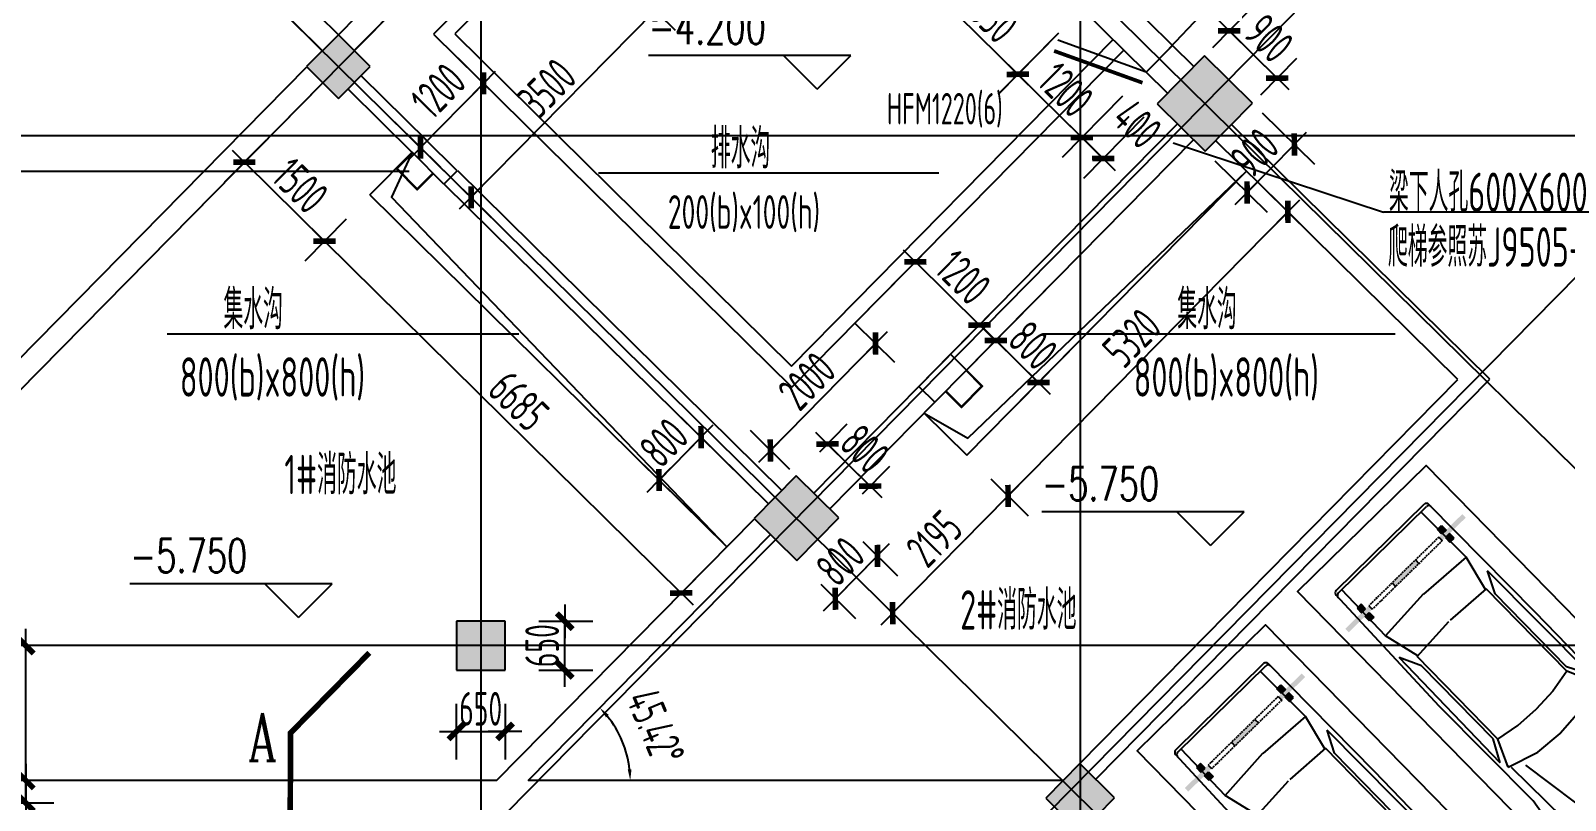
# Model space of a CAD drawing. Extents: x 1596194 to 1987057, y -212608 to 63160.
# Drawn here: x 1647025 to 1667505, y 15548 to 25811 of the extents above; entities that cross this region are included whole.
import ezdxf

# ---------------------------------------------------------------- set-up
doc = ezdxf.new("R2010")
doc.units = 0
doc.header["$LTSCALE"] = 100
doc.header["$MEASUREMENT"] = 0
doc.linetypes.add('DASH', pattern=[0.35, 0.25, -0.1])
doc.layers.get('0').update_dxf_attribs({"linetype": 'CONTINUOUS'})
doc.layers.get('DEFPOINTS').update_dxf_attribs({"linetype": 'CONTINUOUS'})
for name, color, linetype in [('CAR', 8, 'CONTINUOUS'), ('COLUMN', 1, 'CONTINUOUS'), ('DCHJ', 1, 'CONTINUOUS'), ('DOTE', 251, 'CONTINUOUS'), ('PUB_DIM', 3, 'CONTINUOUS'), ('PUB_TEXT', 30, 'CONTINUOUS'), ('SOLID_HATCH', 40, 'CONTINUOUS'), ('WALL', 2, 'CONTINUOUS'), ('WINDOW', 4, 'CONTINUOUS'), ('车位', 8, 'CONTINUOUS')]:
    doc.layers.add(name, color=color, linetype=linetype)
doc.styles.add('_TCH_DIM', font='SIMPLEX', dxfattribs={"bigfont": 'GBCBIG'})
doc.styles.add('_TCH_LABEL', font='COMPLEX', dxfattribs={"bigfont": 'GBCBIG'})
doc.styles.add('DIM', font='', dxfattribs={"width": 0.75})
doc.styles.add('DIM_FONT', font='SYSZ.shx', dxfattribs={"width": 0.7, "bigfont": 'SYFS.shx'})
doc.styles.get('DIM').set_extended_font_data('FangSong_GB2312')
doc.dimstyles.new('ANGL150', dxfattribs={"dimscale": 1.5, "dimtxt": 300, "dimasz": 100, "dimexe": 250, "dimexo": 300, "dimgap": 150, "dimtad": 1, "dimdec": 0, "dimzin": 0, "dimdsep": 46, "dimtxsty": 'DIM_FONT', "dimcen": 0.09, "dimclrt": 7, "dimazin": 2, "dimtfac": 1, "dimtdec": 0, "dimtix": 1, "dimtmove": 2, "dimatfit": 3, "dimfxl": 0, "dimtolj": 1, "dimtzin": 0, "dimarcsym": 0})
doc.dimstyles.new('DIMN150', dxfattribs={"dimscale": 1.5, "dimtxt": 300, "dimasz": 1, "dimexe": 250, "dimexo": 300, "dimgap": 30, "dimtad": 1, "dimdec": 0, "dimzin": 0, "dimdsep": 46, "dimtxsty": 'DIM_FONT', "dimblk": 'ARCHTICK', "dimcen": 0.09, "dimclrt": 7, "dimazin": 2, "dimtfac": 1, "dimtdec": 0, "dimtix": 1, "dimtmove": 2, "dimatfit": 3, "dimldrblk": 'DOT', "dimfxl": 0, "dimtolj": 1, "dimtzin": 0, "dimarcsym": 0})

# ---------------------------------------------------------------- blocks, each defined once
blk = doc.blocks.new('_archtick')
blk.add_line((-150, 0), (150, 0))
at = {"const_width": 50}
blk.add_lwpolyline([(-70, -70), (70, 70)], dxfattribs=at)
blk = doc.blocks.new('*D222')
at = {"layer": 'DEFPOINTS', "color": 0}
for p in [(1658300, 21638), (1658879, 21068), (1657475, 19643)]:
    blk.add_point(p, dxfattribs=at)
at = {"layer": 'PUB_DIM', "color": 0, "lineweight": -2}
for p, q in [((1658559, 21384), (1658033, 21902)), ((1656896, 20214), (1658300, 21638)), ((1657155, 19959), (1656629, 20477))]:
    blk.add_line(p, q, dxfattribs=at)
at = {"layer": 'PUB_DIM', "color": 0, "lineweight": -2, "xscale": 1.5, "yscale": 1.5, "zscale": 1.5}
for p, rotation in [((1658300, 21638), 45.42128490000707), ((1656896, 20214), 225.4212849000071)]:
    blk.add_blockref('_archtick', p, dxfattribs=dict(at, rotation=rotation))
at = {"layer": 'PUB_DIM', "color": 7, "insert": (1657383, 21138), "char_height": 450, "attachment_point": 5, "rotation": 45.4213, "style": 'DIM_FONT'}
blk.add_mtext('\\A1;2000', dxfattribs=at)
blk = doc.blocks.new('_Dot')
at = {"color": 0, "linetype": 'ByBlock', "lineweight": -2}
blk.add_line((-0.5, 0), (-1, 0), dxfattribs=at)
at = {"color": 0, "linetype": 'ByBlock', "const_width": 0.5}
blk.add_lwpolyline([(-0.25, 0, 1), (0.25, 0, 1)], format="xyb", close=True, dxfattribs=at)
blk = doc.blocks.new('*D274')
at = {"layer": 'DEFPOINTS', "color": 0}
for p in [(1659686, 21886), (1657709, 21590), (1658564, 20747)]:
    blk.add_point(p, dxfattribs=at)
at = {"layer": 'PUB_DIM', "color": 0, "lineweight": -2}
for p, q in [((1658025, 21910), (1659094, 22996)), ((1658831, 22728), (1659686, 21886)), ((1658879, 21068), (1659949, 22153))]:
    blk.add_line(p, q, dxfattribs=at)
at = {"layer": 'PUB_DIM', "color": 0, "lineweight": -2, "xscale": 1.5, "yscale": 1.5, "zscale": 1.5}
for p, rotation in [((1658831, 22728), 135.4212849044887), ((1659686, 21886), 315.4212849044887)]:
    blk.add_blockref('_archtick', p, dxfattribs=dict(at, rotation=rotation))
at = {"layer": 'PUB_DIM', "color": 7, "insert": (1659470, 22523), "char_height": 450, "attachment_point": 5, "rotation": 315.4213, "style": 'DIM_FONT'}
blk.add_mtext('\\A1;1200', dxfattribs=at)
blk = doc.blocks.new('*D276')
at = {"layer": 'DEFPOINTS', "color": 0}
for p in [(1652402, 25765), (1653069, 25109), (1651560, 24911)]:
    blk.add_point(p, dxfattribs=at)
at = {"layer": 'PUB_DIM', "color": 0, "lineweight": -2}
for p, q in [((1652723, 25449), (1653336, 24845)), ((1652227, 24254), (1653069, 25109)), ((1651881, 24595), (1652494, 23991))]:
    blk.add_line(p, q, dxfattribs=at)
at = {"layer": 'PUB_DIM', "color": 0, "lineweight": -2, "xscale": 1.5, "yscale": 1.5, "zscale": 1.5}
for p, rotation in [((1653069, 25109), 45.42128490435035), ((1652227, 24254), 225.4212849043503)]:
    blk.add_blockref('_archtick', p, dxfattribs=dict(at, rotation=rotation))
at = {"layer": 'PUB_DIM', "color": 7, "insert": (1652464, 25008), "char_height": 450, "attachment_point": 5, "rotation": 45.4213, "style": 'DIM_FONT'}
blk.add_mtext('\\A1;1200', dxfattribs=at)
blk = doc.blocks.new('*D1428')
at = {"layer": 'DEFPOINTS', "color": 0}
for p in [(1654760, 16924), (1654978, 16166), (1653662, 15810), (1655226, 15810)]:
    blk.add_point(p, dxfattribs=at)
at = {"layer": 'PUB_DIM', "color": 0}
for p, q in [((1654444, 16603), (1654356, 16514)), ((1654776, 15810), (1654651, 15810))]:
    blk.add_line(p, q, dxfattribs=at)
blk.add_arc((1653662, 15810), 1363, 6.3071, 39.1142, dxfattribs=at)
for points in [[(1654702, 16653), (1654739, 16687), (1654619, 16781)], [(1655043, 15961), (1654993, 15959), (1655026, 15810)]]:
    blk.add_solid(points, dxfattribs=at)
at = {"layer": 'PUB_DIM', "color": 7, "insert": (1655365, 16523), "char_height": 450, "attachment_point": 5, "rotation": 292.7106, "style": 'DIM_FONT'}
blk.add_mtext('\\A1;45.42°', dxfattribs=at)
blk = doc.blocks.new('*D506')
at = {"layer": 'DEFPOINTS', "color": 0}
for p in [(1653355, 17935), (1654152, 17935), (1653355, 17285)]:
    blk.add_point(p, dxfattribs=at)
at = {"layer": 'PUB_DIM', "color": 0, "lineweight": -2}
for p, q in [((1653805, 17935), (1654527, 17935)), ((1654152, 17935), (1654152, 17937)), ((1654152, 17285), (1654152, 17935)), ((1653805, 17285), (1654527, 17285)), ((1654152, 17285), (1654152, 17284))]:
    blk.add_line(p, q, dxfattribs=at)
at = {"layer": 'PUB_DIM', "color": 0, "lineweight": -2, "xscale": 1.5, "yscale": 1.5, "zscale": 1.5}
for p, rotation in [((1654152, 17935), 270), ((1654152, 17285), 90)]:
    blk.add_blockref('_archtick', p, dxfattribs=dict(at, rotation=rotation))
at = {"layer": 'PUB_DIM', "color": 7, "insert": (1653850, 17610), "char_height": 450, "attachment_point": 5, "rotation": 90, "style": 'DIM_FONT'}
blk.add_mtext('\\A1;650', dxfattribs=at)
blk = doc.blocks.new('*D507')
at = {"layer": 'DEFPOINTS', "color": 0}
for p in [(1652705, 17285), (1653355, 17285), (1653355, 16466)]:
    blk.add_point(p, dxfattribs=at)
at = {"layer": 'PUB_DIM', "color": 0, "lineweight": -2}
for p, q in [((1652705, 16835), (1652705, 16091)), ((1653355, 16835), (1653355, 16091)), ((1652705, 16466), (1652704, 16466)), ((1652705, 16466), (1653355, 16466)), ((1653355, 16466), (1653357, 16466))]:
    blk.add_line(p, q, dxfattribs=at)
at = {"layer": 'PUB_DIM', "color": 0, "lineweight": -2, "xscale": 1.5, "yscale": 1.5, "zscale": 1.5}
blk.add_blockref('_archtick', (1652705, 16466), dxfattribs=at)
at = {"layer": 'PUB_DIM', "color": 0, "lineweight": -2, "xscale": 1.5, "yscale": 1.5, "zscale": 1.5, "rotation": 180}
blk.add_blockref('_archtick', (1653355, 16466), dxfattribs=at)
at = {"layer": 'PUB_DIM', "color": 7, "insert": (1653030, 16768), "char_height": 450, "attachment_point": 5, "style": 'DIM_FONT'}
blk.add_mtext('\\A1;650', dxfattribs=at)
blk = doc.blocks.new('*D508')
at = {"layer": 'DEFPOINTS', "color": 0}
for p in [(1657810, 19314), (1657248, 18744), (1658325, 18806)]:
    blk.add_point(p, dxfattribs=at)
at = {"layer": 'PUB_DIM', "color": 0, "lineweight": -2}
for p, q in [((1658130, 18998), (1658592, 18543)), ((1657763, 18236), (1658325, 18806)), ((1658325, 18806), (1658326, 18807)), ((1657569, 18428), (1658030, 17973)), ((1657763, 18236), (1657762, 18235))]:
    blk.add_line(p, q, dxfattribs=at)
at = {"layer": 'PUB_DIM', "color": 0, "lineweight": -2, "xscale": 1.5, "yscale": 1.5, "zscale": 1.5}
for p, rotation in [((1658325, 18806), 225.4212849000131), ((1657763, 18236), 45.42128490001315)]:
    blk.add_blockref('_archtick', p, dxfattribs=dict(at, rotation=rotation))
at = {"layer": 'PUB_DIM', "color": 7, "insert": (1657829, 18733), "char_height": 450, "attachment_point": 5, "rotation": 45.4213, "style": 'DIM_FONT'}
blk.add_mtext('\\A1;800', dxfattribs=at)
blk = doc.blocks.new('*D509')
at = {"layer": 'DEFPOINTS', "color": 0}
for p in [(1657240, 19875), (1658228, 19738), (1657810, 19314)]:
    blk.add_point(p, dxfattribs=at)
at = {"layer": 'PUB_DIM', "color": 0, "lineweight": -2}
for p, q in [((1657556, 20196), (1657921, 20566)), ((1657658, 20299), (1657657, 20300)), ((1657658, 20299), (1658228, 19738)), ((1658126, 19634), (1658491, 20005)), ((1658228, 19738), (1658229, 19737))]:
    blk.add_line(p, q, dxfattribs=at)
at = {"layer": 'PUB_DIM', "color": 0, "lineweight": -2, "xscale": 1.5, "yscale": 1.5, "zscale": 1.5}
for p, rotation in [((1657658, 20299), 315.4212849000049), ((1658228, 19738), 135.4212849000049)]:
    blk.add_blockref('_archtick', p, dxfattribs=dict(at, rotation=rotation))
at = {"layer": 'PUB_DIM', "color": 7, "insert": (1658155, 20234), "char_height": 450, "attachment_point": 5, "rotation": 315.4213, "style": 'DIM_FONT'}
blk.add_mtext('\\A1;800', dxfattribs=at)
blk = doc.blocks.new('*D510')
at = {"layer": 'DEFPOINTS', "color": 0}
for p in [(1662484, 25268), (1663660, 25179), (1663125, 24636)]:
    blk.add_point(p, dxfattribs=at)
at = {"layer": 'PUB_DIM', "color": 0, "lineweight": -2}
for p, q in [((1662800, 25589), (1663282, 26078)), ((1663019, 25810), (1663018, 25812)), ((1663019, 25810), (1663660, 25179)), ((1663441, 24957), (1663923, 25446)), ((1663660, 25179), (1663661, 25178))]:
    blk.add_line(p, q, dxfattribs=at)
at = {"layer": 'PUB_DIM', "color": 0, "lineweight": -2, "xscale": 1.5, "yscale": 1.5, "zscale": 1.5}
for p, rotation in [((1663019, 25810), 315.4212849043711), ((1663660, 25179), 135.4212849043712)]:
    blk.add_blockref('_archtick', p, dxfattribs=dict(at, rotation=rotation))
at = {"layer": 'PUB_DIM', "color": 7, "insert": (1663551, 25710), "char_height": 450, "attachment_point": 5, "rotation": 315.4213, "style": 'DIM_FONT'}
blk.add_mtext('\\A1;900', dxfattribs=at)
blk = doc.blocks.new('*D511')
at = {"layer": 'DEFPOINTS', "color": 0}
for p in [(1663140, 25031), (1662509, 24390), (1663889, 24293)]:
    blk.add_point(p, dxfattribs=at)
at = {"layer": 'PUB_DIM', "color": 0, "lineweight": -2}
for p, q in [((1663461, 24715), (1664157, 24030)), ((1663258, 23652), (1663889, 24293)), ((1663889, 24293), (1663891, 24294)), ((1662829, 24074), (1663525, 23389)), ((1663258, 23652), (1663257, 23651))]:
    blk.add_line(p, q, dxfattribs=at)
at = {"layer": 'PUB_DIM', "color": 0, "lineweight": -2, "xscale": 1.5, "yscale": 1.5, "zscale": 1.5}
for p, rotation in [((1663889, 24293), 225.4212849043545), ((1663258, 23652), 45.42128490435447)]:
    blk.add_blockref('_archtick', p, dxfattribs=dict(at, rotation=rotation))
at = {"layer": 'PUB_DIM', "color": 7, "insert": (1663358, 24185), "char_height": 450, "attachment_point": 5, "rotation": 45.4213, "style": 'DIM_FONT'}
blk.add_mtext('\\A1;900', dxfattribs=at)
blk = doc.blocks.new('*D545')
at = {"layer": 'DEFPOINTS', "color": 0}
for p in [(1663252, 23938), (1663803, 23396), (1659518, 20149)]:
    blk.add_point(p, dxfattribs=at)
at = {"layer": 'PUB_DIM', "color": 0, "lineweight": -2}
for p, q in [((1663573, 23622), (1664070, 23133)), ((1660068, 19606), (1663803, 23396)), ((1659838, 19833), (1660336, 19343))]:
    blk.add_line(p, q, dxfattribs=at)
at = {"layer": 'PUB_DIM', "color": 0, "lineweight": -2, "xscale": 1.5, "yscale": 1.5, "zscale": 1.5}
for p, rotation in [((1663803, 23396), 45.4212849044941), ((1660068, 19606), 225.4212849044941)]:
    blk.add_blockref('_archtick', p, dxfattribs=dict(at, rotation=rotation))
at = {"layer": 'PUB_DIM', "color": 7, "insert": (1661720, 21713), "char_height": 450, "attachment_point": 5, "rotation": 45.4213, "style": 'DIM_FONT'}
blk.add_mtext('\\A1;5320', dxfattribs=at)
blk = doc.blocks.new('*D546')
at = {"layer": 'DEFPOINTS', "color": 0}
for p in [(1659518, 20149), (1660068, 19606), (1657977, 18586)]:
    blk.add_point(p, dxfattribs=at)
at = {"layer": 'PUB_DIM', "color": 0, "lineweight": -2}
for p, q in [((1659838, 19833), (1660336, 19343)), ((1658528, 18043), (1660068, 19606)), ((1658298, 18270), (1658795, 17780))]:
    blk.add_line(p, q, dxfattribs=at)
at = {"layer": 'PUB_DIM', "color": 0, "lineweight": -2, "xscale": 1.5, "yscale": 1.5, "zscale": 1.5}
for p, rotation in [((1660068, 19606), 45.4212849044943), ((1658528, 18043), 225.4212849044943)]:
    blk.add_blockref('_archtick', p, dxfattribs=dict(at, rotation=rotation))
at = {"layer": 'PUB_DIM', "color": 7, "insert": (1659083, 19037), "char_height": 450, "attachment_point": 5, "rotation": 45.4213, "style": 'DIM_FONT'}
blk.add_mtext('\\A1;2195', dxfattribs=at)
blk = doc.blocks.new('*D547')
at = {"layer": 'DEFPOINTS', "color": 0}
for p in [(1651552, 23620), (1656314, 18928), (1655706, 18312)]:
    blk.add_point(p, dxfattribs=at)
at = {"layer": 'PUB_DIM', "color": 0, "lineweight": -2}
for p, q in [((1651236, 23299), (1650682, 22737)), ((1650945, 23004), (1655706, 18312)), ((1655998, 18607), (1655443, 18045))]:
    blk.add_line(p, q, dxfattribs=at)
at = {"layer": 'PUB_DIM', "color": 0, "lineweight": -2, "xscale": 1.5, "yscale": 1.5, "zscale": 1.5}
for p, rotation in [((1650945, 23004), 135.4212849043573), ((1655706, 18312), 315.4212849043573)]:
    blk.add_blockref('_archtick', p, dxfattribs=dict(at, rotation=rotation))
at = {"layer": 'PUB_DIM', "color": 7, "insert": (1653538, 20873), "char_height": 450, "attachment_point": 5, "rotation": 315.4213, "style": 'DIM_FONT'}
blk.add_mtext('\\A1;6685', dxfattribs=at)
blk = doc.blocks.new('*D548')
at = {"layer": 'DEFPOINTS', "color": 0}
for p in [(1650484, 24673), (1651552, 23620), (1650945, 23004)]:
    blk.add_point(p, dxfattribs=at)
at = {"layer": 'PUB_DIM', "color": 0, "lineweight": -2}
for p, q in [((1650168, 24352), (1649613, 23790)), ((1649876, 24057), (1650945, 23004)), ((1651236, 23299), (1650682, 22737))]:
    blk.add_line(p, q, dxfattribs=at)
at = {"layer": 'PUB_DIM', "color": 0, "lineweight": -2, "xscale": 1.5, "yscale": 1.5, "zscale": 1.5}
for p, rotation in [((1649876, 24057), 135.4212849043574), ((1650945, 23004), 315.4212849043574)]:
    blk.add_blockref('_archtick', p, dxfattribs=dict(at, rotation=rotation))
at = {"layer": 'PUB_DIM', "color": 7, "insert": (1650623, 23745), "char_height": 450, "attachment_point": 5, "rotation": 315.4213, "style": 'DIM_FONT'}
blk.add_mtext('\\A1;1500', dxfattribs=at)
blk = doc.blocks.new('*D550')
at = {"layer": 'DEFPOINTS', "color": 0}
for p in [(1667856, 28084), (1672609, 23400), (1671986, 22767)]:
    blk.add_point(p, dxfattribs=at)
at = {"layer": 'PUB_DIM', "color": 0, "lineweight": -2}
for p, q in [((1667540, 27763), (1666969, 27184)), ((1667233, 27451), (1671986, 22767)), ((1672293, 23079), (1671723, 22500))]:
    blk.add_line(p, q, dxfattribs=at)
at = {"layer": 'PUB_DIM', "color": 0, "lineweight": -2, "xscale": 1.5, "yscale": 1.5, "zscale": 1.5}
for p, rotation in [((1667233, 27451), 135.421284904352), ((1671986, 22767), 315.421284904352)]:
    blk.add_blockref('_archtick', p, dxfattribs=dict(at, rotation=rotation))
at = {"layer": 'PUB_DIM', "color": 7, "insert": (1669821, 25324), "char_height": 450, "attachment_point": 5, "rotation": 315.4213, "style": 'DIM_FONT'}
blk.add_mtext('\\A1;6673', dxfattribs=at)
blk = doc.blocks.new('*D753')
at = {"layer": 'DEFPOINTS', "color": 0}
for p in [(1659897, 27244), (1661058, 26100), (1660200, 25230)]:
    blk.add_point(p, dxfattribs=at)
at = {"layer": 'PUB_DIM', "color": 0, "lineweight": -2}
for p, q in [((1659581, 26924), (1658776, 26107)), ((1659039, 26374), (1660200, 25230)), ((1660742, 25780), (1659937, 24963))]:
    blk.add_line(p, q, dxfattribs=at)
at = {"layer": 'PUB_DIM', "color": 0, "lineweight": -2, "xscale": 1.5, "yscale": 1.5, "zscale": 1.5}
for p, rotation in [((1659039, 26374), 135.4212849043964), ((1660200, 25230), 315.4212849043964)]:
    blk.add_blockref('_archtick', p, dxfattribs=dict(at, rotation=rotation))
at = {"layer": 'PUB_DIM', "color": 7, "insert": (1659832, 26017), "char_height": 450, "attachment_point": 5, "rotation": 315.4213, "style": 'DIM_FONT'}
blk.add_mtext('\\A1;1630', dxfattribs=at)
blk = doc.blocks.new('*D794')
at = {"layer": 'DEFPOINTS', "color": 0}
for p in [(1654284, 27140), (1655358, 26082), (1651828, 24647)]:
    blk.add_point(p, dxfattribs=at)
at = {"layer": 'PUB_DIM', "color": 0, "lineweight": -2}
for p, q in [((1654605, 26824), (1655625, 25819)), ((1652902, 23589), (1655358, 26082)), ((1652148, 24331), (1653169, 23326))]:
    blk.add_line(p, q, dxfattribs=at)
at = {"layer": 'PUB_DIM', "color": 0, "lineweight": -2, "xscale": 1.5, "yscale": 1.5, "zscale": 1.5}
for p, rotation in [((1655358, 26082), 45.42128490435098), ((1652902, 23589), 225.421284904351)]:
    blk.add_blockref('_archtick', p, dxfattribs=dict(at, rotation=rotation))
at = {"layer": 'PUB_DIM', "color": 7, "insert": (1653915, 25047), "char_height": 450, "attachment_point": 5, "rotation": 45.4213, "style": 'DIM_FONT'}
blk.add_mtext('\\A1;3500', dxfattribs=at)
blk = doc.blocks.new('*D904')
at = {"layer": 'DEFPOINTS', "color": 0}
for p in [(1661913, 25258), (1662198, 24977), (1661339, 24106)]:
    blk.add_point(p, dxfattribs=at)
at = {"layer": 'PUB_DIM', "color": 0, "lineweight": -2}
for p, q in [((1661597, 24938), (1660791, 24120)), ((1661882, 24657), (1661076, 23839)), ((1661054, 24387), (1661339, 24106))]:
    blk.add_line(p, q, dxfattribs=at)
at = {"layer": 'PUB_DIM', "color": 0, "lineweight": -2, "xscale": 1.5, "yscale": 1.5, "zscale": 1.5}
for p, rotation in [((1661054, 24387), 135.4212849043401), ((1661339, 24106), 315.42128490434)]:
    blk.add_blockref('_archtick', p, dxfattribs=dict(at, rotation=rotation))
at = {"layer": 'PUB_DIM', "color": 7, "insert": (1661792, 24565), "char_height": 450, "attachment_point": 5, "rotation": 315.4213, "style": 'DIM_FONT'}
blk.add_mtext('\\A1;400', dxfattribs=at)
blk = doc.blocks.new('*D905')
at = {"layer": 'DEFPOINTS', "color": 0}
for p in [(1661058, 26100), (1661913, 25258), (1661054, 24387)]:
    blk.add_point(p, dxfattribs=at)
at = {"layer": 'PUB_DIM', "color": 0, "lineweight": -2}
for p, q in [((1660742, 25780), (1659936, 24962)), ((1660199, 25229), (1661054, 24387)), ((1661597, 24938), (1660791, 24120))]:
    blk.add_line(p, q, dxfattribs=at)
at = {"layer": 'PUB_DIM', "color": 0, "lineweight": -2, "xscale": 1.5, "yscale": 1.5, "zscale": 1.5}
for p, rotation in [((1660199, 25229), 135.4212849043398), ((1661054, 24387), 315.4212849043398)]:
    blk.add_blockref('_archtick', p, dxfattribs=dict(at, rotation=rotation))
at = {"layer": 'PUB_DIM', "color": 7, "insert": (1660839, 25023), "char_height": 450, "attachment_point": 5, "rotation": 315.4213, "style": 'DIM_FONT'}
blk.add_mtext('\\A1;1200', dxfattribs=at)
blk = doc.blocks.new('*D949')
at = {"layer": 'DEFPOINTS', "color": 0}
for p in [(1646961, 17610), (1647783, 17610), (1647783, 15810)]:
    blk.add_point(p, dxfattribs=at)
at = {"layer": 'PUB_DIM', "color": 0, "lineweight": -2}
for p, q in [((1647333, 17610), (1646586, 17610)), ((1646961, 15810), (1646961, 17610)), ((1647333, 15810), (1646586, 15810))]:
    blk.add_line(p, q, dxfattribs=at)
at = {"layer": 'PUB_DIM', "color": 0, "lineweight": -2, "xscale": 1.5, "yscale": 1.5, "zscale": 1.5}
for p, rotation in [((1646961, 17610), 90), ((1646961, 15810), 270)]:
    blk.add_blockref('_archtick', p, dxfattribs=dict(at, rotation=rotation))
at = {"layer": 'PUB_DIM', "color": 7, "insert": (1646659, 16710), "char_height": 450, "attachment_point": 5, "rotation": 90, "style": 'DIM_FONT'}
blk.add_mtext('\\A1;1800', dxfattribs=at)
blk = doc.blocks.new('*D950')
at = {"layer": 'DEFPOINTS', "color": 0}
for p in [(1646961, 15810), (1647783, 15810), (1647783, 15510)]:
    blk.add_point(p, dxfattribs=at)
at = {"layer": 'PUB_DIM', "color": 0, "lineweight": -2}
for p, q in [((1647333, 15810), (1646586, 15810)), ((1646961, 15510), (1646961, 15810)), ((1647333, 15510), (1646586, 15510))]:
    blk.add_line(p, q, dxfattribs=at)
at = {"layer": 'PUB_DIM', "color": 0, "lineweight": -2, "xscale": 1.5, "yscale": 1.5, "zscale": 1.5}
for p, rotation in [((1646961, 15810), 90), ((1646961, 15510), 270)]:
    blk.add_blockref('_archtick', p, dxfattribs=dict(at, rotation=rotation))
at = {"layer": 'PUB_DIM', "color": 7, "insert": (1646316, 15008), "char_height": 450, "attachment_point": 5, "rotation": 90, "style": 'DIM_FONT'}
blk.add_mtext('\\A1;300', dxfattribs=at)
blk = doc.blocks.new('*D1123')
at = {"layer": 'DEFPOINTS', "color": 0}
for p in [(1661029, 22822), (1661599, 22260), (1660473, 21119)]:
    blk.add_point(p, dxfattribs=at)
at = {"layer": 'PUB_DIM', "color": 0, "lineweight": -2}
for p, q in [((1660713, 22501), (1659640, 21413)), ((1661283, 21940), (1660210, 20851)), ((1659904, 21680), (1659903, 21681)), ((1659904, 21680), (1660473, 21119)), ((1660473, 21119), (1660474, 21117))]:
    blk.add_line(p, q, dxfattribs=at)
at = {"layer": 'PUB_DIM', "color": 0, "lineweight": -2, "xscale": 1.5, "yscale": 1.5, "zscale": 1.5}
for p, rotation in [((1659904, 21680), 315.4212849044849), ((1660473, 21119), 135.4212849044849)]:
    blk.add_blockref('_archtick', p, dxfattribs=dict(at, rotation=rotation))
at = {"layer": 'PUB_DIM', "color": 7, "insert": (1660401, 21614), "char_height": 450, "attachment_point": 5, "rotation": 315.4213, "style": 'DIM_FONT'}
blk.add_mtext('\\A1;800', dxfattribs=at)
blk = doc.blocks.new('*D1124')
at = {"layer": 'DEFPOINTS', "color": 0}
for p in [(1655971, 20389), (1656875, 19498), (1656314, 18928)]:
    blk.add_point(p, dxfattribs=at)
at = {"layer": 'PUB_DIM', "color": 0, "lineweight": -2}
for p, q in [((1656555, 19814), (1655704, 20652)), ((1655410, 19819), (1655971, 20389)), ((1655971, 20389), (1655972, 20390)), ((1655993, 19244), (1655142, 20082)), ((1655410, 19819), (1655409, 19818))]:
    blk.add_line(p, q, dxfattribs=at)
at = {"layer": 'PUB_DIM', "color": 0, "lineweight": -2, "xscale": 1.5, "yscale": 1.5, "zscale": 1.5}
for p, rotation in [((1655971, 20389), 225.4212848999795), ((1655410, 19819), 45.42128489997948)]:
    blk.add_blockref('_archtick', p, dxfattribs=dict(at, rotation=rotation))
at = {"layer": 'PUB_DIM', "color": 7, "insert": (1655475, 20316), "char_height": 450, "attachment_point": 5, "rotation": 45.4213, "style": 'DIM_FONT'}
blk.add_mtext('\\A1;800', dxfattribs=at)
blk = doc.blocks.new('_fzh')
for p, q in [((-0.5, 0.5), (-0.5, -0.5)), ((0.5, 0.5), (-0.5, 0.5)), ((0.5, -0.5), (0.5, 0.5)), ((-0.5, -0.5), (0.5, -0.5))]:
    blk.add_line(p, q)
at = {"layer": 'SOLID_HATCH'}
blk.add_solid([(0.5, 0.5), (0.5, -0.5), (-0.5, 0.5), (-0.5, -0.5)], dxfattribs=at)
blk = doc.blocks.new('M_A3PTU')
for p, q in [((-0.5, 0), (-0.499, -0.498)), ((0.5, 0), (0.499, -0.498))]:
    blk.add_line(p, q)
for centre, start, end in [((-0.498, -0.001), 269.885, 0.0763), ((0.498, -0.001), 179.9237, 270.115)]:
    blk.add_arc(centre, 0.498, start, end)
blk = doc.blocks.new('车位')
at = {"layer": '车位'}
h = blk.add_hatch(color=256, dxfattribs=at)
h.paths.add_polyline_path([(1854, -801), (2291, -801), (2291, -867), (1854, -867)])
h.paths.add_polyline_path([(981, -801), (1418, -801), (1418, -866), (981, -866)])
h.paths.add_polyline_path([(108, -800), (545, -800), (545, -866), (108, -866)])
h = blk.add_hatch(color=256, dxfattribs=at)
h.paths.add_polyline_path([(411, -866), (487, -866), (487, -953), (411, -953)])
edge = h.paths.add_edge_path(flags=16)
edge.add_ellipse((449, -909), major_axis=(10.2, 10.2), ratio=1, start_angle=-45.0335, end_angle=314.9665, ccw=False)
edge = h.paths.add_edge_path(flags=16)
edge.add_ellipse((449, -757), major_axis=(10.2, 10.2), ratio=1, start_angle=-45.0335, end_angle=314.9665, ccw=False)
h.paths.add_polyline_path([(411, -800), (487, -800), (487, -713), (411, -713)])
h = blk.add_hatch(color=256, dxfattribs=at)
h.paths.add_polyline_path([(1988, -867), (1912, -867), (1912, -954), (1988, -954)])
h.paths.add_polyline_path([(1988, -801), (1912, -801), (1912, -714), (1988, -714)])
edge = h.paths.add_edge_path(flags=16)
edge.add_ellipse((1950, -757), major_axis=(10.2, 10.2), ratio=1, start_angle=-45.0335, end_angle=314.9665, ccw=False)
edge = h.paths.add_edge_path(flags=16)
edge.add_ellipse((1950, -910), major_axis=(10.2, 10.2), ratio=1, start_angle=-45.0335, end_angle=314.9665, ccw=False)
at = {"layer": 'DCHJ', "color": 251}
for p, q in [((487, -713), (411, -713)), ((411, -713), (411, -800)), ((411, -800), (487, -800)), ((487, -800), (487, -713)), ((981, -801), (981, -866)), ((1418, -801), (1418, -866)), ((1854, -801), (1854, -867)), ((1912, -801), (1912, -714)), ((1912, -714), (1988, -714)), ((1988, -801), (1912, -801)), ((1988, -714), (1988, -801)), ((411, -866), (487, -866)), ((411, -953), (411, -866)), ((1988, -867), (1912, -867)), ((1912, -867), (1912, -954))]:
    blk.add_line(p, q, dxfattribs=at)
for centre in [(449, -757), (1950, -757), (449, -909)]:
    blk.add_circle(centre, 14.4, dxfattribs=at)
at = {"layer": '车位', "linetype": 'DASH'}
for p, q in [((1854, -801), (545, -800)), ((1854, -867), (545, -866))]:
    blk.add_line(p, q, dxfattribs=at)
at = {"layer": '车位'}
for p, q in [((545, -800), (545, -866)), ((487, -953), (411, -953)), ((487, -866), (487, -953)), ((1912, -954), (1988, -954)), ((1988, -954), (1988, -867))]:
    blk.add_line(p, q, dxfattribs=at)
blk.add_lwpolyline([(-3, -5500), (0, 0), (2400, -1), (2397, -5501)], close=True, dxfattribs=at)
blk.add_circle((1950, -910), 14.4, dxfattribs=at)
blk = doc.blocks.new('CAR8')
for p, q in [((-376, 1236), (-474, 253)), ((-331, 1226), (-393, 293)), ((-376, 1236), (-226, 1262)), ((-331, 1226), (4, 1244)), ((-226, 1262), (-206, 1237)), ((-184, 1235), (-206, 289)), ((-188, 1124), (1252, 1155)), ((4, 1244), (151, 1298)), ((151, 1298), (470, 1303)), ((470, 1303), (678, 1271)), ((678, 1271), (2652, 1285)), ((1292, 1188), (1141, 719)), ((1292, 1188), (1697, 1006)), ((1420, 1224), (3582, 1207)), ((1420, 1224), (1749, 1051)), ((2652, 1285), (4896, 1226)), ((3263, 1051), (3582, 1207)), ((4898, 1177), (4898, -649)), ((4945, 1176), (4945, -649)), ((-313, 762), (1127, 977)), ((1697, 1006), (1630, 652)), ((1697, 1006), (3406, 1006)), ((1749, 1051), (3263, 1051)), ((3406, 1006), (3449, 302)), ((3407, 991), (3951, 1125)), ((3951, 1125), (4003, 287)), ((3951, 1125), (4893, 1110)), ((1141, 719), (1108, 289)), ((1630, 652), (1617, 289)), ((-474, 253), (-376, -659)), ((-393, 293), (-331, -649)), ((-184, -658), (-206, 288)), ((1141, -141), (1108, 288)), ((1630, -75), (1617, 288)), ((3406, -429), (3449, 275)), ((3951, -548), (4003, 290)), ((-313, -185), (1127, -400)), ((1283, -584), (1141, -141)), ((1697, -429), (1630, -75)), ((1317, -599), (1697, -429)), ((1697, -429), (3406, -429)), ((3407, -414), (3951, -548)), ((-376, -659), (-226, -685)), ((-331, -649), (4, -667)), ((-226, -685), (-206, -660)), ((-188, -547), (1252, -578)), ((4, -667), (151, -721)), ((1420, -647), (1749, -474)), ((1420, -647), (3582, -630)), ((1749, -474), (3263, -474)), ((3263, -474), (3582, -630)), ((3951, -548), (4893, -533)), ((151, -721), (470, -726)), ((470, -726), (678, -694)), ((678, -694), (2652, -708)), ((2652, -708), (4895, -699))]:
    blk.add_line(p, q)
for centre, radius, start, end in [((1307, 1154), 25, 65.7961, 162.2571), ((4848, 1177), 50, 0, 88.5082), ((4895, 1176), 50, 0, 88.5082), ((-193, 289), 12.5, 178.7004, 181.2996), ((1121, 289), 12.5, 175.5855, 184.4145), ((1629, 289), 12.5, 177.991, 182.009), ((1307, -577), 25, 197.7429, 294.2039), ((1435, -611), 12.5, 116.9382, 269.53), ((4848, -649), 50, 270.2142, 0), ((4895, -649), 50, 270.2142, 0)]:
    blk.add_arc(centre, radius, start, end)
at = {"linetype": 'Continuous', "style": 'DIM', "flags": 9}
for tag in ['XSIZE', 'YSIZE']:
    blk.add_attdef(tag, (-393, 293), '', height=0.5, dxfattribs=at)
blk = doc.blocks.new('车位-car')
at = {"layer": 'CAR', "xscale": 0.9000000003718892, "yscale": 0.9000000000232831, "zscale": 0.9, "rotation": 89.96654327695857}
blk.add_blockref('CAR8', (1434, -4802), dxfattribs=at)
at = {"layer": '车位'}
blk.add_blockref('车位', (0, 0), dxfattribs=at)

msp = doc.modelspace()

# ---------------------------------------------------------------- linework, layer by layer
at = {"layer": 'DOTE'}
for p, q in [((1677813.148, 52407.236), (1642155.981, 16221.814)), ((1653030.206, 50334.236), (1653030.206, -36126.938)), ((1661030.206, 50334.236), (1661030.206, -36126.938)), ((1683924.569, 46385.033), (1650123.23, 12082.933)), ((1687592.847, 42770.307), (1658172.415, 12914.017)), ((1655157.657, 32265.563), (1670680.106, 16969.719)), ((1649708.246, 26735.42), (1665360.414, 11311.751)), ((1799629.617, 24410.131), (1638383.856, 24410.131)), ((1799629.617, 17610.131), (1638383.856, 17610.131))]:
    msp.add_line(p, q, dxfattribs=at)
at = {"layer": 'PUB_DIM'}
for p, q in [((1657970.834, 25482.408), (1655270.834, 25482.408)), ((1657520.834, 25032.408), (1657070.834, 25482.408)), ((1657520.834, 25032.408), (1657970.834, 25482.408)), ((1663219.54, 19395.551), (1660519.54, 19395.551)), ((1662769.54, 18945.551), (1662319.54, 19395.551)), ((1662769.54, 18945.551), (1663219.54, 19395.551)), ((1651049.336, 18436.321), (1648349.336, 18436.321)), ((1650599.336, 17986.321), (1650149.336, 18436.321)), ((1650599.336, 17986.321), (1651049.336, 18436.321))]:
    msp.add_line(p, q, dxfattribs=at)
at = {"layer": 'PUB_DIM', "const_width": 75}
msp.add_lwpolyline([(1651544.288, 17514.275), (1650492.11, 16445.199), (1650486.778, 14786.717)], dxfattribs=at)
at = {"layer": 'PUB_TEXT'}
for p, q in [((1662269.773, 24317.645), (1665079.588, 23389.514)), ((1652077.653, 23931.678), (1643683.168, 23931.678)), ((1659144.193, 23909.176), (1654602.421, 23909.176)), ((1672563.298, 23389.514), (1665079.588, 23389.514)), ((1653540.04, 21762.712), (1648846.711, 21762.712)), ((1665234.181, 21762.712), (1660540.851, 21762.712))]:
    msp.add_line(p, q, dxfattribs=at)
at = {"layer": 'WALL'}
for p, q in [((1651343.381, 25545.324), (1656371.664, 30648.1)), ((1650920.676, 25543.775), (1649638.56, 26807.175)), ((1651131.243, 25757.462), (1650062.813, 26810.294)), ((1651131.243, 25757.462), (1652184.076, 26825.892)), ((1661912.736, 25258.116), (1662263.68, 25614.26)), ((1662548.595, 25333.504), (1662263.68, 25614.26)), ((1643454.434, 17966.922), (1650710.098, 25330.078)), ((1651433.325, 25211.016), (1652314.411, 24342.793)), ((1662197.65, 24977.361), (1661912.736, 25258.116)), ((1643668.12, 17756.355), (1650922.236, 25117.94)), ((1651256.544, 25034.234), (1652138.939, 24164.721)), ((1659300.29, 21495.193), (1662328.185, 24567.946)), ((1666496.904, 21162.049), (1663049.275, 24559.347)), ((1659513.976, 21284.626), (1662541.872, 24357.379)), ((1666072.651, 21158.929), (1662838.709, 24345.661)), ((1652539.942, 23763.347), (1652715.414, 23941.418)), ((1652543.054, 23766.505), (1656871.59, 19501.16)), ((1652718.526, 23944.577), (1657047.062, 19679.231)), ((1659300.29, 21495.193), (1659513.976, 21284.626)), ((1661026.827, 16038.352), (1666072.651, 21158.929)), ((1661240.513, 15827.785), (1666496.904, 21162.049)), ((1657475.38, 19643.247), (1658879.157, 21067.821)), ((1658879.157, 21067.821), (1659092.843, 20857.254)), ((1657689.066, 19432.68), (1659092.843, 20857.254)), ((1653241.281, 15810.131), (1656682.039, 19301.863)), ((1653662.46, 15810.131), (1656895.725, 19091.297)), ((1653241.281, 15810.131), (1642749.741, 15810.131)), ((1660801.938, 15810.131), (1653662.46, 15810.131))]:
    msp.add_line(p, q, dxfattribs=at)
at = {"layer": 'WINDOW'}
for p, q in [((1654016.8, 27403.512), (1652402.458, 25765.255)), ((1654159.256, 27263.133), (1652685.293, 25767.334)), ((1662263.68, 25614.26), (1661408.936, 26456.526)), ((1661912.736, 25258.116), (1661057.991, 26100.383)), ((1652402.458, 25765.255), (1657182.147, 21055.343)), ((1652685.293, 25767.334), (1657180.067, 21338.178)), ((1657180.067, 21338.178), (1661471.362, 25693.047)), ((1661912.736, 25258.116), (1660732.752, 25682.631)), ((1657182.147, 21055.343), (1661613.819, 25552.669)), ((1651551.969, 23619.979), (1652113.48, 24189.809)), ((1652539.942, 23763.347), (1652113.48, 24189.809)), ((1652715.414, 23941.418), (1652290.251, 24366.581)), ((1659517.798, 20148.722), (1663252.079, 23938.326)), ((1651551.969, 23619.979), (1656313.547, 18927.913)), ((1658879.157, 21067.821), (1659300.29, 21495.193)), ((1659092.843, 20857.254), (1659513.976, 21284.626)), ((1658947.968, 20710.233), (1659517.798, 20148.722))]:
    msp.add_line(p, q, dxfattribs=at)
at = {"layer": 'WINDOW', "const_width": 50}
msp.add_lwpolyline([(1661861.957, 25116.973), (1660681.974, 25541.487)], dxfattribs=at)
at = {"layer": 'WINDOW'}
for points in [[(1652113.48, 24189.809), (1651839.211, 23592.91), (1656313.547, 18927.913)], [(1652115.705, 24187.615), (1651900.438, 23972.348), (1652183.28, 23689.505), (1652398.532, 23904.757)], [(1652122.828, 24180.596), (1651914.58, 23972.348), (1652183.28, 23703.647), (1652391.461, 23911.828)], [(1658947.968, 20710.233), (1659532.759, 20377.502), (1663252.079, 23938.326)], [(1659234.253, 20998.664), (1659446.385, 20786.532), (1659729.228, 21069.375), (1659513.976, 21284.626)], [(1659241.324, 21005.735), (1659446.385, 20800.674), (1659715.085, 21069.375), (1659506.905, 21277.555)]]:
    msp.add_lwpolyline(points, dxfattribs=at)

# ---------------------------------------------------------------- block references
at = {"layer": 'COLUMN'}
for p, xscale, yscale, zscale, rotation in [((1651131.243, 25333.197), 600, 600, 600, 135), ((1662693.652, 24839.583), 900, 900, 900, 315.4212849043495), ((1657244.241, 19309.44), 800, 800, 800, 225.4212848999987), ((1661030.206, 15578.745), 650, 650, 650, 135.4212849043511)]:
    msp.add_blockref('_fzh', p, dxfattribs=dict(at, xscale=xscale, yscale=yscale, zscale=zscale, rotation=rotation))
at = {"layer": 'COLUMN', "xscale": 650, "yscale": 650, "zscale": 650}
msp.add_blockref('_fzh', (1653030.206, 17610.131), dxfattribs=at)
at = {"layer": 'WINDOW', "xscale": 1200, "yscale": 1200, "zscale": 1200, "rotation": 136.343530481898}
msp.add_blockref('M_A3PTU', (1661790.791, 25993.336), dxfattribs=at)
at = {"layer": '车位', "rotation": 44.43085090770499}
for p in [(1663932.664, 18331.546), (1661789.548, 16206.29)]:
    msp.add_blockref('车位-car', p, dxfattribs=at)

# ---------------------------------------------------------------- texts
at = {"layer": 'PUB_TEXT'}
for s, height, style, width, p in [('-4.200', 446.25, '_TCH_DIM', 0.705882, (1655270.834, 25632.408)), ('HFM1220(6)', 420, 'DIM_FONT', 0.65625, (1658451.748, 24560.534)), ('排水沟', 525, 'DIM_FONT', 0.7, (1656101.375, 23976.434)), ('梁下人孔600X600', 525, 'DIM_FONT', 0.7, (1665151.471, 23394.481)), ('200(b)x100(h)', 450, 'DIM_FONT', 0.7, (1655527.902, 23168.187)), ('爬梯参照苏J9505-45', 525, 'DIM_FONT', 0.7, (1665138.301, 22663.808)), ('集水沟', 525, 'DIM_FONT', 0.7, (1649597.091, 21829.97)), ('集水沟', 525, 'DIM_FONT', 0.7, (1662326.557, 21829.97)), ('800(b)x800(h)', 525, 'DIM_FONT', 0.7, (1649015.297, 20930.246)), ('800(b)x800(h)', 525, 'DIM_FONT', 0.7, (1661744.763, 20930.246)), ('1#消防水池', 525, 'DIM_FONT', 0.7, (1650409.255, 19628.903)), ('-5.750', 446.25, '_TCH_DIM', 0.705882, (1660519.54, 19545.551)), ('-5.750', 446.25, '_TCH_DIM', 0.705882, (1648349.336, 18586.321)), ('2#消防水池', 525, 'DIM_FONT', 0.7, (1659428.328, 17824.521)), ('A', 637.5, '_TCH_LABEL', 0.705882, (1649924.005, 16072.03))]:
    msp.add_text(s, height=height, dxfattribs=dict(at, style=style, width=width)).set_placement(p)

# ---------------------------------------------------------------- dimensions: what is measured, and where the dimension line sits
at = {"layer": 'PUB_DIM'}
for p1, p2, distance, picture, middle in [((1667855.736, 28083.524), (1672609.064, 23399.588), -887.923, '*D550', (1669821.248, 25324.313)), ((1659896.964, 27244.461), (1661057.991, 26100.383), -1222.427, '*D753', (1659831.541, 26016.915)), ((1651827.552, 24647.054), (1654284.158, 27140.054), -1507.815, '*D794', (1653914.639, 25047.306)), ((1662484.116, 25268.071), (1663125.174, 24636.371), 761.497, '*D510', (1663551.202, 25709.838)), ((1661057.991, 26100.383), (1661912.736, 25258.116), -1223.446, '*D905', (1660838.712, 25023.018)), ((1662508.738, 24390.029), (1663140.438, 25031.087), -1051.557, '*D511', (1663358.386, 24184.553)), ((1650483.573, 24672.778), (1651551.969, 23619.979), -864.987, '*D548', (1650622.717, 23745.473)), ((1659517.798, 20148.722), (1663252.079, 23938.326), -773.072, '*D545', (1661720.375, 21712.984)), ((1651551.969, 23619.979), (1656313.547, 18927.913), -864.987, '*D547', (1653537.704, 20873.04)), ((1657708.767, 21589.765), (1658563.511, 20747.499), 1598.613, '*D274', (1659470.258, 22522.515)), ((1661028.818, 22821.91), (1661598.647, 22260.399), -1603.139, '*D1123', (1660400.579, 21614.472)), ((1657475.38, 19643.247), (1658879.157, 21067.821), 812.982, '*D222', (1657382.979, 21138.227)), ((1656313.547, 18927.913), (1656875.058, 19497.742), 1269.114, '*D1124', (1655475.117, 20315.675)), ((1657240.082, 19875.11), (1657809.911, 19313.6), 595.28, '*D509', (1658154.887, 20233.577)), ((1657977.438, 18585.543), (1659517.798, 20148.722), -773.072, '*D546', (1659083.055, 19036.593)), ((1657248.4, 18743.77), (1657809.911, 19313.6), -722.866, '*D508', (1657828.831, 18733.384)), ((1653355.206, 17285.131), (1653355.206, 17935.131), -797.119, '*D506', (1653850.182, 17610.131)), ((1647783.426, 15810.131), (1647783.426, 17610.131), 822.498, '*D949', (1646658.785, 16710.131)), ((1652705.206, 17285.131), (1653355.206, 17285.131), -819.073, '*D507', (1653030.206, 16768.202))]:
    dim = msp.add_aligned_dim(p1=p1, p2=p2, distance=distance, dimstyle='DIMN150', dxfattribs=at)
    dim.commit()
    dim.dimension.update_dxf_attribs({"geometry": picture, "text_midpoint": middle})
for base, p1, p2, angle, picture, middle in [((1653068.941, 25108.501), (1651560.192, 24910.51), (1652402.458, 25765.255), 45.4212849, '*D276', (1652464.294, 25007.798)), ((1661338.928, 24105.917), (1661912.736, 25258.116), (1662197.65, 24977.361), 315.4212849, '*D904', (1661791.646, 24565.342)), ((1646960.928, 15810.131), (1647783.426, 15510.131), (1647783.426, 15810.131), 90, '*D950', (1646315.928, 15007.631))]:
    dim = msp.add_linear_dim(base=base, p1=p1, p2=p2, angle=angle, dimstyle='DIMN150', dxfattribs=at)
    dim.commit()
    dim.dimension.update_dxf_attribs({"geometry": picture, "text_midpoint": middle, "dimtype": 129})
dim = msp.add_angular_dim_3p(base=(1654978.468, 16166.214), center=(1653662.46, 15810.131), p1=(1655225.792, 15810.131), p2=(1654759.744, 16923.672), dimstyle='ANGL150', override={"dimdec": 2, "dimazin": 0}, dxfattribs=at)
dim.commit()
dim.dimension.update_dxf_attribs({"geometry": '*D1428', "text_midpoint": (1655364.848, 16522.628)})

doc.saveas('drawing.dxf')
